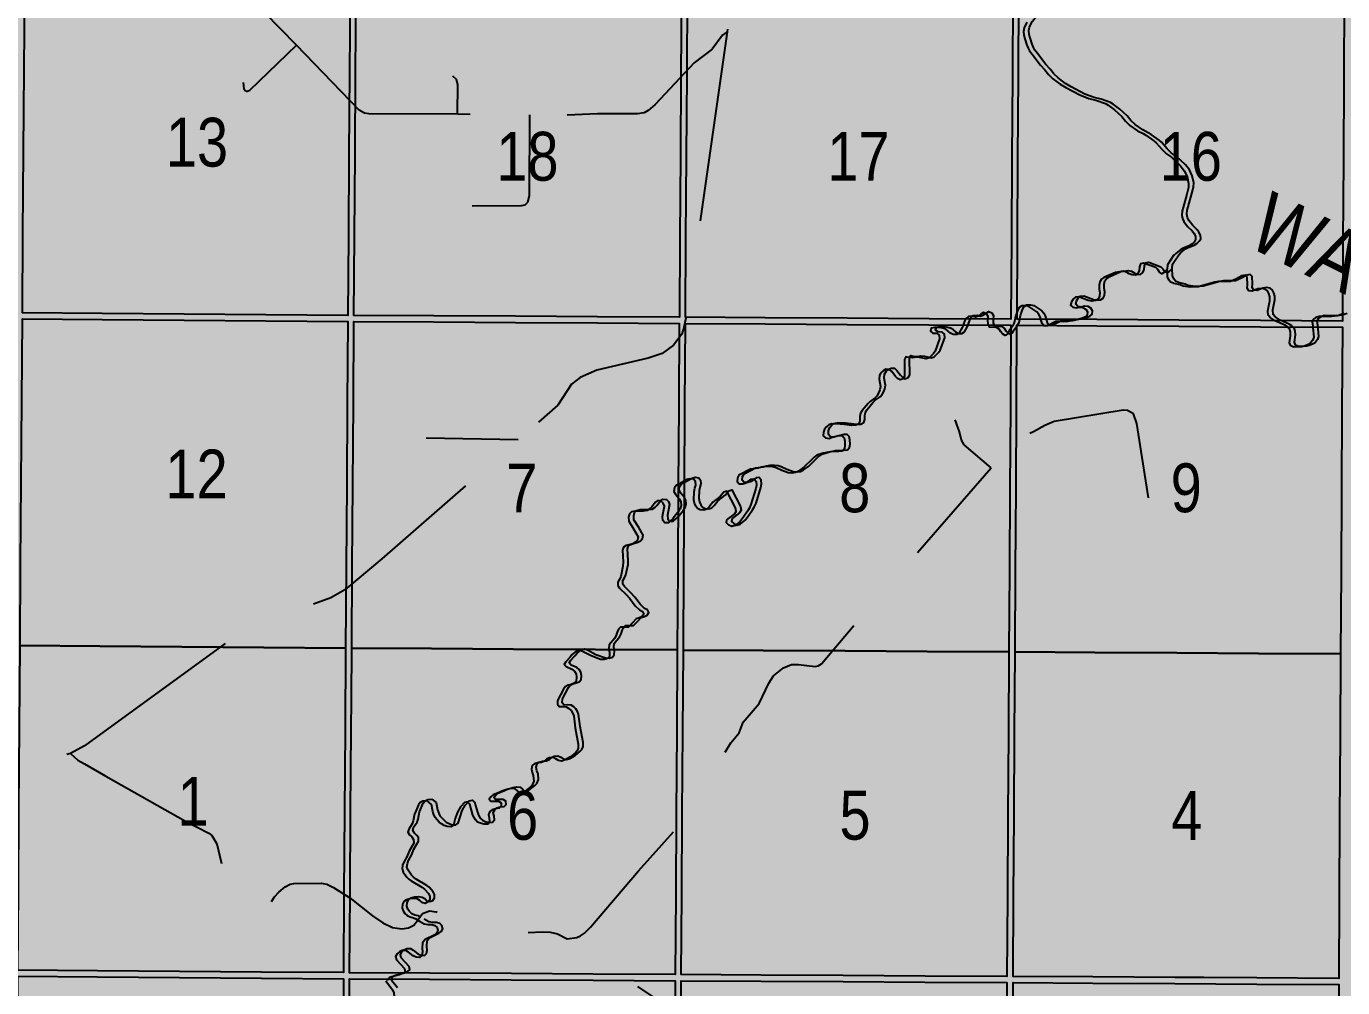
# Model space of a CAD drawing. Extents: x 403018 to 417191, y 6033193 to 6042673.
# Drawn here: x 413652.4 to 413868.1, y 6037267.7 to 6037425.3 of the extents above; entities that cross this region are included whole.
import ezdxf
from ezdxf.enums import TextEntityAlignment as Align

# ---------------------------------------------------------------- set-up
doc = ezdxf.new("R2010")
doc.units = 0
doc.header["$LTSCALE"] = 5
doc.linetypes.add('DASHED2', pattern=[9.525, 6.35, -3.175])
for name, color, linetype in [('Quarters', 8, 'Continuous'), ('RoadSeg', 57, 'DASHED2'), ('T-CREEK', 160, 'Continuous'), ('T-WATER', 160, 'Continuous'), ('T-WATER-T', 170, 'Continuous')]:
    doc.layers.add(name, color=color, linetype=linetype)
doc.layers.add('ROUTE-MAP-BACKGROUND-H', color=7, linetype='Continuous', true_color=0xf0ebff)
doc.styles.add('120', font='ARIALN.TTF', dxfattribs={"height": 13})
doc.styles.add('TXT', font='ARIALN.TTF', dxfattribs={"height": 0.2})

msp = doc.modelspace()

# ---------------------------------------------------------------- hatches: boundary and pattern name
at = {"layer": 'ROUTE-MAP-BACKGROUND-H'}
h = msp.add_hatch(color=256, dxfattribs=at)
h.dxf.hatch_style = 1
h.paths.add_polyline_path([(412923.423, 6037807.465), (416092.9, 6037807.465), (416092.9, 6035965.758), (412923.423, 6035965.758)])

# ---------------------------------------------------------------- linework, layer by layer
at = {"layer": 'Quarters'}
for points in [[(413705.144, 6037390.996), (413705.057, 6037377.944), (413691.643, 6037378.05), (413678.23, 6037378.157), (413664.817, 6037378.263), (413651.738, 6037378.367), (413651.831, 6037391.419), (413651.925, 6037404.806), (413652.02, 6037418.193), (413652.115, 6037431.58), (413665.189, 6037431.477), (413678.597, 6037431.371), (413692.006, 6037431.264), (413705.414, 6037431.158), (413705.324, 6037417.77), (413705.234, 6037404.383), (413705.144, 6037390.996)], [(413719.139, 6037377.862), (413706.061, 6037377.938), (413706.149, 6037390.99), (413706.239, 6037404.377), (413706.329, 6037417.765), (413706.419, 6037431.152), (413719.492, 6037431.076), (413732.901, 6037430.999), (413746.309, 6037430.922), (413759.718, 6037430.844), (413759.633, 6037417.457), (413759.548, 6037404.07), (413759.462, 6037390.683), (413759.379, 6037377.63), (413745.966, 6037377.708), (413732.553, 6037377.785), (413719.139, 6037377.862)], [(413773.462, 6037377.549), (413760.384, 6037377.625), (413760.467, 6037390.677), (413760.552, 6037404.064), (413760.637, 6037417.451), (413760.722, 6037430.838), (413773.796, 6037430.763), (413787.205, 6037430.685), (413800.613, 6037430.608), (413814.022, 6037430.531), (413813.941, 6037417.143), (413813.861, 6037403.756), (413813.781, 6037390.369), (413813.702, 6037377.317), (413800.289, 6037377.395), (413786.876, 6037377.472), (413773.462, 6037377.549)], [(413868.098, 6037390.054), (413868.024, 6037377.002), (413854.611, 6037377.08), (413841.198, 6037377.158), (413827.785, 6037377.236), (413814.706, 6037377.311), (413814.785, 6037390.363), (413814.865, 6037403.751), (413814.946, 6037417.138), (413815.026, 6037430.525), (413828.1, 6037430.449), (413841.508, 6037430.372), (413854.917, 6037430.293), (413868.325, 6037430.215), (413868.249, 6037416.828), (413868.174, 6037403.441), (413868.098, 6037390.054)], [(413704.78, 6037336.778), (413704.69, 6037323.391), (413691.272, 6037323.497), (413677.854, 6037323.604), (413664.435, 6037323.71), (413651.352, 6037323.814), (413651.447, 6037337.201), (413651.542, 6037350.588), (413651.636, 6037363.975), (413651.731, 6037377.362), (413664.81, 6037377.259), (413678.223, 6037377.153), (413691.637, 6037377.046), (413705.05, 6037376.939), (413704.96, 6037363.552), (413704.87, 6037350.165), (413704.78, 6037336.778)], [(413718.777, 6037323.309), (413705.694, 6037323.385), (413705.784, 6037336.772), (413705.874, 6037350.159), (413705.964, 6037363.546), (413706.054, 6037376.934), (413719.133, 6037376.858), (413732.546, 6037376.781), (413745.96, 6037376.703), (413759.373, 6037376.626), (413759.288, 6037363.239), (413759.203, 6037349.852), (413759.117, 6037336.465), (413759.032, 6037323.078), (413745.614, 6037323.155), (413732.196, 6037323.232), (413718.777, 6037323.309)], [(413773.12, 6037322.996), (413760.036, 6037323.072), (413760.122, 6037336.459), (413760.207, 6037349.846), (413760.292, 6037363.233), (413760.377, 6037376.62), (413773.456, 6037376.545), (413786.869, 6037376.468), (413800.283, 6037376.39), (413813.696, 6037376.313), (413813.616, 6037362.926), (413813.535, 6037349.539), (413813.455, 6037336.152), (413813.375, 6037322.765), (413799.956, 6037322.842), (413786.538, 6037322.919), (413773.12, 6037322.996)], [(413867.792, 6037335.836), (413867.716, 6037322.449), (413854.298, 6037322.528), (413840.88, 6037322.606), (413827.462, 6037322.683), (413814.379, 6037322.759), (413814.459, 6037336.146), (413814.54, 6037349.533), (413814.62, 6037362.92), (413814.7, 6037376.307), (413827.779, 6037376.232), (413841.192, 6037376.154), (413854.606, 6037376.076), (413868.019, 6037375.997), (413867.943, 6037362.61), (413867.867, 6037349.223), (413867.792, 6037335.836)], [(413704.42, 6037283.229), (413704.332, 6037270.177), (413690.909, 6037270.283), (413677.487, 6037270.39), (413664.063, 6037270.497), (413650.975, 6037270.6), (413651.068, 6037283.653), (413651.163, 6037297.04), (413651.257, 6037310.427), (413651.352, 6037323.814), (413664.435, 6037323.71), (413677.854, 6037323.604), (413691.272, 6037323.497), (413704.69, 6037323.391), (413704.6, 6037310.003), (413704.51, 6037296.616), (413704.42, 6037283.229)], [(413718.425, 6037270.096), (413705.337, 6037270.171), (413705.424, 6037283.223), (413705.514, 6037296.61), (413705.604, 6037309.998), (413705.638, 6037314.997), (413705.694, 6037323.385), (413718.777, 6037323.309), (413732.196, 6037323.232), (413745.614, 6037323.155), (413759.032, 6037323.078), (413758.947, 6037309.69), (413758.862, 6037296.303), (413758.777, 6037282.916), (413758.694, 6037269.864), (413745.271, 6037269.941), (413731.848, 6037270.018), (413718.425, 6037270.096)], [(413772.786, 6037269.783), (413759.698, 6037269.858), (413759.781, 6037282.91), (413759.866, 6037296.298), (413759.951, 6037309.685), (413760.036, 6037323.072), (413773.12, 6037322.996), (413786.538, 6037322.919), (413799.956, 6037322.842), (413813.375, 6037322.765), (413813.294, 6037309.377), (413813.214, 6037295.99), (413813.133, 6037282.603), (413813.055, 6037269.551), (413799.632, 6037269.628), (413786.209, 6037269.706), (413772.786, 6037269.783)], [(413867.489, 6037282.288), (413867.416, 6037269.236), (413853.993, 6037269.314), (413845.32, 6037269.365), (413840.57, 6037269.393), (413827.147, 6037269.47), (413814.059, 6037269.545), (413814.138, 6037282.597), (413814.218, 6037295.985), (413814.298, 6037309.372), (413814.379, 6037322.759), (413827.462, 6037322.683), (413840.88, 6037322.606), (413854.298, 6037322.528), (413867.716, 6037322.449), (413867.641, 6037309.062), (413867.565, 6037295.675), (413867.489, 6037282.288)], [(413704.055, 6037229.009), (413703.964, 6037215.621), (413690.537, 6037215.728), (413677.109, 6037215.835), (413663.681, 6037215.941), (413650.588, 6037216.045), (413650.683, 6037229.433), (413650.778, 6037242.821), (413650.873, 6037256.209), (413650.968, 6037269.596), (413664.056, 6037269.492), (413677.48, 6037269.386), (413690.903, 6037269.279), (413704.325, 6037269.172), (413704.235, 6037255.785), (413704.145, 6037242.397), (413704.055, 6037229.009)], [(413718.062, 6037215.54), (413704.969, 6037215.615), (413705.059, 6037229.003), (413705.149, 6037242.391), (413705.24, 6037255.779), (413705.33, 6037269.166), (413718.418, 6037269.091), (413731.841, 6037269.014), (413745.264, 6037268.937), (413758.687, 6037268.86), (413758.602, 6037255.472), (413758.516, 6037242.084), (413758.431, 6037228.696), (413758.345, 6037215.309), (413744.917, 6037215.386), (413731.49, 6037215.463), (413718.062, 6037215.54)], [(413772.443, 6037215.228), (413759.35, 6037215.303), (413759.435, 6037228.691), (413759.521, 6037242.079), (413759.606, 6037255.466), (413759.692, 6037268.854), (413772.78, 6037268.778), (413786.203, 6037268.701), (413799.626, 6037268.624), (413813.049, 6037268.547), (413812.968, 6037255.159), (413812.888, 6037241.772), (413812.807, 6037228.384), (413812.726, 6037214.996), (413799.298, 6037215.073), (413785.871, 6037215.15), (413772.443, 6037215.228)], [(413867.183, 6037228.069), (413867.107, 6037214.681), (413853.679, 6037214.759), (413840.251, 6037214.837), (413826.824, 6037214.915), (413813.731, 6037214.99), (413813.811, 6037228.378), (413813.892, 6037241.766), (413813.973, 6037255.154), (413814.053, 6037268.541), (413827.141, 6037268.466), (413840.565, 6037268.388), (413853.987, 6037268.31), (413867.41, 6037268.232), (413867.334, 6037254.844), (413867.258, 6037241.457), (413867.183, 6037228.069)]]:
    msp.add_lwpolyline(points, close=True, dxfattribs=at)
at = {"layer": 'RoadSeg'}
msp.add_line((413732.964, 6037357.523), (413717.912, 6037357.79), dxfattribs=at)
at = {"layer": 'RoadSeg', "flags": 128}
for points in [[(413687.909, 6037416.131), (413688.042, 6037415.099), (413688.275, 6037414.733), (413688.442, 6037414.632), (413688.975, 6037414.866), (413696.667, 6037422.258), (413679.717, 6037439.541), (413685.944, 6037439.741), (413700.596, 6037439.674), (413708.622, 6037439.874), (413712.351, 6037439.674), (413722.208, 6037437.443), (413726.504, 6037436.244), (413728.835, 6037435.079), (413733.597, 6037431.416), (413734.462, 6037430.983), (413735.961, 6037430.55), (413737.526, 6037430.35), (413745.485, 6037430.65), (413750.313, 6037431.349), (413753.51, 6037432.281), (413759.87, 6037435.745), (413761.535, 6037436.477), (413763.767, 6037437.143), (413769.161, 6037437.576), (413768.229, 6037432.115), (413767.196, 6037424.423), (413760.703, 6037378.802), (413760.137, 6037375.938), (413759.771, 6037374.839), (413758.439, 6037373.041), (413756.574, 6037371.676), (413754.243, 6037370.943), (413745.884, 6037368.978), (413743.12, 6037367.779), (413741.689, 6037366.647), (413739.491, 6037363.218), (413732.964, 6037357.523), (413710.653, 6037338.042), (413704.559, 6037332.948), (413702.261, 6037331.649), (413690.14, 6037327.02), (413686.377, 6037325.156), (413661.935, 6037307.373), (413659.604, 6037306.108), (413657.406, 6037305.509), (413657.007, 6037305.042), (413656.141, 6037303.111), (413655.308, 6037302.145), (413654.509, 6037301.546), (413649.414, 6037298.316), (413644.819, 6037295.718), (413643.187, 6037295.418), (413640.19, 6037295.718), (413639.358, 6037295.652), (413638.525, 6037295.385), (413637.826, 6037294.952), (413636.227, 6037293.321), (413635.528, 6037292.821), (413633.763, 6037292.255), (413630.267, 6037291.956), (413628.202, 6037291.522), (413626.104, 6037290.79), (413620.976, 6037288.359), (413618.345, 6037287.36), (413617.879, 6037290.557), (413616.68, 6037307.64), (413616.081, 6037311.336), (413616.048, 6037314.3), (413615.648, 6037319.794), (413615.615, 6037321.626), (413615.315, 6037324.356), (413615.049, 6037328.552), (413615.115, 6037329.817), (413614.915, 6037330.917), (413614.083, 6037343.77)], [(413767.196, 6037424.423), (413766.464, 6037423.857), (413764.766, 6037421.559), (413761.802, 6037419.361), (413755.442, 6037412.501), (413754.276, 6037411.502), (413753.61, 6037411.17), (413752.544, 6037410.97), (413745.984, 6037410.97), (413738.791, 6037410.703), (413734.862, 6037410.803), (413723.007, 6037410.903), (413723.074, 6037415.798), (413722.841, 6037416.597), (413722.275, 6037417.13)], [(413723.007, 6037410.903), (413708.522, 6037410.969), (413707.789, 6037411.103), (413706.89, 6037411.602), (413696.667, 6037422.258)], [(413725.438, 6037395.918), (413733.53, 6037395.951), (413734.096, 6037396.084), (413734.562, 6037396.517), (413734.829, 6037397.517), (413734.862, 6037410.803)], [(413659.604, 6037306.108), (413660.803, 6037305.009), (413661.902, 6037304.41), (413665.398, 6037302.378), (413678.452, 6037295.019), (413682.281, 6037293.054), (413682.781, 6037292.655), (413683.58, 6037291.289), (413684.379, 6037287.893), (413685.178, 6037285.395), (413685.562, 6037283.349), (413685.859, 6037281.14), (413686.177, 6037280.6), (413686.577, 6037280.034), (413687.31, 6037279.435), (413688.908, 6037279.068), (413690.207, 6037279.302), (413690.806, 6037279.568), (413691.705, 6037280.467), (413693.037, 6037282.598), (413693.737, 6037283.397), (413694.802, 6037284.263), (413695.601, 6037284.663), (413696.201, 6037284.796), (413700.696, 6037284.862), (413701.595, 6037284.696), (413702.728, 6037284.163), (413705.358, 6037282.432), (413709.121, 6037279.468), (413710.786, 6037278.336), (413712.385, 6037277.57), (413713.883, 6037277.337), (413715.015, 6037277.503), (413715.881, 6037277.969), (413716.481, 6037278.702), (413716.947, 6037279.435), (413717.28, 6037279.867), (413718.445, 6037280.334), (413719.511, 6037280.167), (413721.409, 6037279.401), (413724.073, 6037277.537), (413725.904, 6037276.637), (413728.968, 6037276.471), (413736.96, 6037276.871), (413738.225, 6037276.804), (413739.424, 6037276.538), (413741.023, 6037275.705), (413742.554, 6037275.938), (413743.154, 6037276.204), (413743.853, 6037276.671), (413744.819, 6037277.636), (413752.711, 6037286.861), (413764.133, 6037299.714), (413765.165, 6037301.213), (413765.631, 6037302.245), (413766.53, 6037305.741), (413767.829, 6037307.84), (413769.161, 6037309.471), (413769.86, 6037311.269), (413772.458, 6037314.3), (413774.056, 6037317.663), (413774.822, 6037318.862), (413776.42, 6037320.161), (413777.752, 6037320.693), (413778.918, 6037320.693), (413781.615, 6037320.36), (413782.148, 6037320.46), (413782.681, 6037320.793), (413793.071, 6037333.181), (413794.003, 6037334.047), (413810.486, 6037352.928), (413806.024, 6037356.691), (413805.591, 6037357.49), (413805.292, 6037358.822), (413804.559, 6037360.82)], [(413836.261, 6037347.999), (413834.362, 6037360.221), (413833.796, 6037361.785), (413832.831, 6037362.318), (413832.098, 6037362.385), (413820.809, 6037360.52), (413819.278, 6037359.887), (413817.379, 6037358.822), (413814.815, 6037357.723), (413812.384, 6037355.192), (413810.486, 6037352.928)], [(413780.25, 6037253.96), (413774.19, 6037254.193), (413773.124, 6037254.693), (413770.86, 6037256.524), (413767.796, 6037257.756), (413766.231, 6037258.555), (413758.838, 6037263.684), (413741.023, 6037275.705)]]:
    msp.add_lwpolyline(points, dxfattribs=at)
at = {"layer": 'T-CREEK'}
for points in [[(413771.938, 6037347.137), (413772.729, 6037349.742), (413772.822, 6037350.335), (413772.763, 6037350.939), (413772.48, 6037351.358), (413771.95, 6037351.285), (413771.134, 6037350.698), (413770.604, 6037350.515), (413769.981, 6037350.541), (413769.672, 6037350.916), (413769.708, 6037351.536), (413769.973, 6037351.968), (413771.881, 6037352.926), (413773.132, 6037353.106), (413773.683, 6037353.279), (413774.281, 6037353.377), (413774.941, 6037353.378), (413775.542, 6037353.309), (413776.059, 6037353.145), (413777.009, 6037352.707), (413778.032, 6037352.339), (413778.658, 6037352.261), (413779.249, 6037352.368), (413779.739, 6037352.631), (413780.581, 6037353.236), (413781.94, 6037354.584), (413782.309, 6037354.915), (413782.746, 6037355.206), (413783.793, 6037355.536), (413784.944, 6037355.79), (413786.305, 6037355.817), (413786.929, 6037355.898), (413787.244, 6037356.25), (413787.341, 6037356.846), (413787.321, 6037357.522), (413787.186, 6037358.057), (413786.869, 6037358.416), (413786.326, 6037358.417), (413785.223, 6037358.147), (413784.729, 6037357.964), (413784.135, 6037358.043), (413783.796, 6037358.396), (413783.817, 6037359.012), (413784.004, 6037359.498), (413784.301, 6037359.892), (413784.68, 6037360.197), (413785.216, 6037360.34), (413786.579, 6037360.319), (413788.463, 6037360.081), (413789.131, 6037360.116), (413789.59, 6037360.365), (413789.783, 6037360.845), (413789.779, 6037361.539), (413789.886, 6037362.095), (413790.153, 6037362.515), (413791.12, 6037363.694), (413791.481, 6037364.027), (413792.298, 6037364.596), (413792.625, 6037364.957), (413792.858, 6037365.435), (413793.057, 6037365.909), (413793.159, 6037366.477), (413792.945, 6037367.656), (413792.989, 6037368.313), (413793.248, 6037368.712), (413793.631, 6037369.05), (413794.057, 6037369.307), (413794.627, 6037369.26), (413795.003, 6037368.907), (413795.599, 6037368.117), (413795.945, 6037367.792), (413796.378, 6037367.543), (413796.877, 6037367.734), (413797.116, 6037368.196), (413797.092, 6037370.895), (413797.331, 6037371.333), (413797.829, 6037371.192), (413798.399, 6037371.179), (413798.967, 6037371.29), (413799.565, 6037371.23), (413800.633, 6037370.986), (413801.148, 6037371.159), (413801.842, 6037371.848), (413802.12, 6037372.24), (413802.859, 6037374.277), (413802.805, 6037374.876), (413802.425, 6037375.199), (413801.759, 6037375.218), (413801.37, 6037375.497), (413801.489, 6037376.005), (413802.097, 6037376.102), (413802.781, 6037376.114), (413803.371, 6037376.029), (413803.889, 6037375.868), (413804.636, 6037375.214), (413805.066, 6037374.963), (413805.656, 6037374.954), (413806.082, 6037375.243), (413806.567, 6037376.13), (413806.951, 6037377.158), (413807.19, 6037377.62), (413807.565, 6037377.933), (413808.169, 6037377.962), (413808.741, 6037377.835), (413809.246, 6037378.002), (413809.632, 6037378.311), (413810.067, 6037378.549), (413810.553, 6037378.333), (413810.83, 6037377.92), (413810.779, 6037377.31), (413810.813, 6037376.642), (413811.048, 6037376.165), (413812.196, 6037376.137), (413812.598, 6037375.844), (413812.865, 6037375.421), (413813.178, 6037375.056), (413813.604, 6037374.803), (413813.991, 6037375.084), (413814.238, 6037375.548), (413814.808, 6037376.325), (413815.031, 6037376.789), (413815.295, 6037377.893), (413815.63, 6037378.921), (413815.879, 6037379.385), (413816.3, 6037379.644), (413816.91, 6037379.691), (413817.468, 6037379.545), (413818.774, 6037378.69), (413819.082, 6037378.327), (413819.339, 6037377.862), (413819.64, 6037376.781), (413819.94, 6037376.406), (413820.52, 6037376.361), (413821.88, 6037377.067), (413822.548, 6037377.097), (413823.17, 6037377.036), (413823.812, 6037377.085), (413826.112, 6037377.588), (413826.639, 6037377.787), (413827.026, 6037378.11), (413827.067, 6037378.675), (413826.784, 6037379.111), (413826.342, 6037379.375), (413825.76, 6037379.442), (413825.216, 6037379.307), (413824.66, 6037379.414), (413824.323, 6037379.791), (413824.456, 6037380.325), (413824.743, 6037380.773), (413825.108, 6037381.09), (413825.66, 6037381.127), (413827.211, 6037380.529), (413827.773, 6037380.412), (413828.39, 6037380.499), (413828.81, 6037380.758), (413829.046, 6037381.21), (413829.105, 6037381.814), (413828.986, 6037382.377), (413828.978, 6037383.031), (413829.085, 6037383.605), (413829.366, 6037384.001), (413829.777, 6037384.278), (413831.689, 6037385.133), (413832.922, 6037385.31), (413833.476, 6037385.179), (413833.925, 6037384.908), (413834.395, 6037384.707), (413834.959, 6037384.651), (413835.334, 6037384.959), (413835.529, 6037385.445), (413835.578, 6037386.059), (413835.768, 6037386.535), (413836.286, 6037386.66), (413838.255, 6037385.917), (413838.618, 6037385.58), (413838.883, 6037385.171), (413839.277, 6037384.898), (413839.676, 6037385.17), (413840.129, 6037385.633)], [(413856.621, 6037378.826), (413856.959, 6037380.46), (413856.931, 6037381.092), (413856.794, 6037381.617), (413856.565, 6037382.084), (413856.188, 6037382.379), (413855.608, 6037382.488), (413855.001, 6037382.391), (413854.04, 6037382.003), (413853.504, 6037382.078), (413853.223, 6037382.501), (413853.306, 6037383.093), (413853.235, 6037384.326), (413852.887, 6037384.653), (413852.345, 6037384.534), (413851.502, 6037384.031), (413850.52, 6037383.609), (413848.556, 6037383.597), (413847.947, 6037383.492), (413845.207, 6037382.747), (413843.902, 6037382.686), (413842.73, 6037382.858), (413842.25, 6037383.053), (413841.152, 6037383.33), (413840.677, 6037383.537), (413840.378, 6037383.914), (413840.183, 6037384.4), (413840.129, 6037385.633)], [(413868.009, 6037377.969), (413867.085, 6037377.862), (413865.047, 6037377.894), (413864.494, 6037377.723), (413864.103, 6037377.427), (413863.856, 6037376.97), (413863.965, 6037376.397), (413864.119, 6037374.502), (413863.933, 6037373.962), (413863.604, 6037373.562), (413863.216, 6037373.269), (413862.727, 6037373.044), (413862.184, 6037372.887), (413860.87, 6037372.851), (413860.362, 6037373.05), (413860.159, 6037373.541), (413860.332, 6037374.726), (413860.307, 6037375.368), (413860.134, 6037375.887), (413859.761, 6037376.212), (413859.315, 6037376.487), (413857.834, 6037377.162), (413856.999, 6037377.718), (413856.682, 6037378.107), (413856.621, 6037378.826)], [(413868.795, 6037378.264), (413868.009, 6037377.969)], [(413752.536, 6037327.752), (413753.127, 6037328.431), (413753.663, 6037328.594), (413754.122, 6037328.804), (413754.391, 6037329.211), (413754.138, 6037329.66), (413753.69, 6037329.895), (413752.975, 6037330.585), (413752.1, 6037331.75), (413751.441, 6037332.467), (413750.381, 6037333.472), (413750.118, 6037333.887), (413750.139, 6037334.447), (413750.396, 6037334.897), (413750.585, 6037335.393), (413750.741, 6037335.913), (413750.967, 6037337.091), (413751.011, 6037337.745), (413750.873, 6037339.675), (413751.038, 6037340.207), (413751.511, 6037340.442), (413752.59, 6037340.74), (413753.039, 6037340.987), (413753.36, 6037341.333), (413753.447, 6037341.879), (413752.719, 6037343.171), (413751.904, 6037344.439), (413751.901, 6037345.096), (413752.025, 6037345.636), (413752.396, 6037345.955), (413752.948, 6037346.09), (413754.298, 6037346.093), (413754.917, 6037346.176), (413755.356, 6037346.441), (413755.704, 6037346.765), (413756.284, 6037347.532), (413756.697, 6037347.815), (413757.253, 6037347.73), (413757.584, 6037347.401), (413757.775, 6037346.92), (413757.525, 6037345.81), (413757.461, 6037345.18), (413757.492, 6037344.542), (413757.811, 6037344.153), (413758.35, 6037344.186), (413759.113, 6037344.83), (413760.054, 6037346.011), (413760.339, 6037346.449), (413760.491, 6037346.999), (413760.43, 6037347.645), (413760.205, 6037348.104), (413759.57, 6037348.854), (413759.331, 6037349.315), (413759.395, 6037349.867), (413759.712, 6037350.258), (413760.118, 6037350.518), (413761.46, 6037351.235), (413761.991, 6037351.394), (413762.549, 6037351.313), (413762.828, 6037350.928), (413762.883, 6037350.354), (413762.63, 6037349.218), (413762.557, 6037347.949), (413762.666, 6037347.368), (413762.881, 6037346.888), (413763.184, 6037346.519), (413763.616, 6037346.262), (413764.226, 6037346.21), (413764.701, 6037346.403), (413765.08, 6037346.775), (413765.697, 6037347.558), (413766.876, 6037348.456), (413767.494, 6037349.193), (413767.964, 6037349.322), (413769.418, 6037346.58), (413769.499, 6037346.017), (413769.214, 6037345.587), (413768.008, 6037344.663), (413767.945, 6037344.157), (413768.318, 6037343.79), (413768.822, 6037343.567), (413769.348, 6037343.722), (413770.14, 6037344.363), (413770.776, 6037345.182), (413771.368, 6037346.063), (413771.647, 6037346.513), (413771.938, 6037347.137)], [(413742.65, 6037322.584), (413743.301, 6037323.123), (413743.832, 6037323.268), (413744.344, 6037323.095), (413745.717, 6037322.354), (413747.268, 6037321.798), (413747.892, 6037321.749), (413748.405, 6037321.916), (413748.721, 6037322.271), (413748.727, 6037322.948), (413748.66, 6037323.554), (413748.716, 6037324.162), (413749.632, 6037325.263), (413749.848, 6037325.735), (413750.003, 6037326.275), (413750.234, 6037326.717), (413750.565, 6037327.088), (413751.877, 6037327.099), (413752.536, 6037327.752)], [(413736.324, 6037301.838), (413736.242, 6037302.769), (413736.043, 6037303.268), (413735.94, 6037303.84), (413736.055, 6037304.392), (413736.433, 6037304.712), (413736.958, 6037304.873), (413737.612, 6037304.903), (413738.08, 6037305.102), (413738.421, 6037305.434), (413738.855, 6037305.674), (413739.484, 6037305.709), (413739.945, 6037305.522), (413740.363, 6037305.251), (413740.907, 6037305.135), (413741.448, 6037305.312), (413742.313, 6037305.799), (413743.084, 6037306.423), (413743.414, 6037306.787), (413743.619, 6037307.263), (413743.616, 6037307.923), (413743.116, 6037310.551), (413742.88, 6037312.532), (413742.683, 6037313.016), (413742.426, 6037313.439), (413742.066, 6037313.762), (413741.641, 6037314.033), (413741.123, 6037314.09), (413740.508, 6037314.058), (413740.197, 6037314.435), (413740.222, 6037315.063), (413741.211, 6037316.93), (413741.49, 6037317.322), (413741.937, 6037317.545), (413742.471, 6037317.674), (413742.97, 6037317.879), (413743.305, 6037318.242), (413743.34, 6037318.857), (413743.259, 6037319.455), (413742.986, 6037319.882), (413742.591, 6037320.181), (413741.639, 6037320.615), (413741.326, 6037320.98), (413741.575, 6037321.412), (413742.267, 6037322.093), (413742.65, 6037322.584)], [(413718.841, 6037298.625), (413719.555, 6037298.059), (413719.769, 6037296.892), (413720.156, 6037295.891), (413720.825, 6037295.166), (413721.183, 6037294.857), (413721.637, 6037294.607), (413722.139, 6037294.428), (413722.735, 6037294.403), (413723.161, 6037294.671), (413723.457, 6037295.739), (413723.816, 6037296.771), (413724.292, 6037297.637), (413724.959, 6037298.36), (413725.481, 6037298.456), (413725.839, 6037298.115), (413726.283, 6037296.47), (413726.494, 6037295.973), (413726.754, 6037295.525), (413727.105, 6037295.164), (413727.575, 6037294.957), (413728.107, 6037294.805), (413728.759, 6037294.828), (413729.066, 6037295.224), (413729.017, 6037295.848), (413728.897, 6037296.41), (413729.136, 6037296.869), (413729.527, 6037297.174), (413730.033, 6037297.34), (413730.647, 6037297.423), (413731, 6037297.751), (413730.963, 6037298.311), (413730.533, 6037298.574), (413729.263, 6037298.583), (413729.003, 6037298.882), (413729.289, 6037299.296), (413729.642, 6037299.612), (413730.633, 6037299.982), (413731.077, 6037300.208), (413732.108, 6037300.559), (413732.696, 6037300.656), (413733.271, 6037300.564), (413733.676, 6037300.279), (413733.994, 6037299.92), (413734.508, 6037299.932), (413735.668, 6037300.829), (413736.026, 6037301.182), (413736.324, 6037301.838)], [(413714.816, 6037288.084), (413715.002, 6037288.585), (413715.496, 6037289.461), (413715.897, 6037290.403), (413716.653, 6037291.711), (413716.62, 6037292.311), (413716.336, 6037292.718), (413715.961, 6037293.055), (413715.709, 6037293.485), (413715.836, 6037294.009), (413716.395, 6037294.851), (413716.572, 6037295.361), (413716.802, 6037296.52), (413717.416, 6037297.964), (413717.73, 6037298.344), (413718.167, 6037298.577), (413718.841, 6037298.625)], [(413716.977, 6037279.285), (413716.578, 6037279.492), (413716.03, 6037279.627), (413715.541, 6037279.845), (413715.187, 6037280.194), (413714.905, 6037280.597), (413714.732, 6037281.079), (413714.801, 6037281.697), (413715.03, 6037282.147), (413715.442, 6037282.445), (413715.983, 6037282.61), (413716.611, 6037282.656), (413717.217, 6037282.563), (413717.647, 6037282.326), (413717.984, 6037281.962), (413718.49, 6037281.819), (413718.971, 6037282.034), (413719.261, 6037282.436), (413719.28, 6037282.977), (413719.047, 6037283.433), (413718.381, 6037284.185), (413717.976, 6037284.489), (413716.235, 6037285.526), (413715.837, 6037285.815), (413715.491, 6037286.155), (413714.916, 6037286.956), (413714.743, 6037287.477), (413714.816, 6037288.084)], [(413718.067, 6037275.39), (413718.53, 6037275.941), (413719.972, 6037276.632), (413720.36, 6037276.946), (413720.599, 6037277.374), (413720.464, 6037277.888), (413720.108, 6037278.211), (413719.596, 6037278.388), (413718.924, 6037278.402), (413718.344, 6037278.501), (413717.556, 6037278.929)], [(413713.175, 6037267.665), (413712.293, 6037268.823), (413712.311, 6037269.391), (413712.648, 6037269.721), (413714.323, 6037270.135), (413714.818, 6037270.341), (413715.22, 6037270.639), (413715.101, 6037271.159), (413713.792, 6037272.603), (413713.669, 6037273.118), (413713.904, 6037273.578), (413714.274, 6037273.915), (413714.741, 6037274.135), (413715.341, 6037274.116), (413715.763, 6037273.868), (413716.544, 6037273.258), (413717.01, 6037273.036), (413717.6, 6037272.973), (413717.949, 6037273.295), (413718.053, 6037273.885), (413718.01, 6037274.515), (413718.067, 6037275.39)]]:
    msp.add_lwpolyline(points, dxfattribs=at)
at = {"layer": 'T-WATER'}
for points in [[(413818.058, 6037420.893), (413817.646, 6037421.428), (413817.391, 6037421.881), (413817.196, 6037422.385), (413816.834, 6037423.419), (413816.695, 6037423.997), (413816.661, 6037424.63), (413816.746, 6037425.208), (413817.202, 6037426.124), (413817.529, 6037426.509), (413818.558, 6037427.478), (413819.093, 6037428.128)], [(413831.559, 6037411.756), (413830.48, 6037412.554), (413830.035, 6037412.817), (413828.494, 6037413.374), (413827.358, 6037413.653), (413825.837, 6037414.228), (413823.558, 6037415.43), (413822.663, 6037415.958), (413821.445, 6037416.879), (413820.738, 6037417.545), (413820.132, 6037418.327), (413819.443, 6037419.081), (413818.058, 6037420.893)], [(413843.511, 6037398.541), (413843.624, 6037399.014), (413843.654, 6037399.69), (413843.425, 6037400.813), (413842.941, 6037401.773), (413842.32, 6037402.603), (413840.857, 6037403.989), (413840.022, 6037404.531), (413839.317, 6037405.244), (413838.373, 6037406.341), (413837.978, 6037406.688), (413836.673, 6037407.583), (413836.218, 6037407.885), (413835.313, 6037408.341), (413834.07, 6037409.22), (413833.347, 6037409.908), (413832.755, 6037410.68), (413831.559, 6037411.756)], [(413840.129, 6037385.633), (413840.171, 6037386.348), (413841.199, 6037387.862), (413841.534, 6037388.232), (413842.313, 6037388.823), (413842.734, 6037389.07), (413843.723, 6037389.468), (413844.158, 6037389.749), (413844.547, 6037390.081), (413844.798, 6037390.495), (413844.755, 6037391.075), (413844.514, 6037391.554), (413844.227, 6037391.941), (413843.498, 6037392.658), (413842.89, 6037393.464), (413842.659, 6037393.945), (413842.556, 6037394.509), (413842.608, 6037395.18), (413842.737, 6037395.732), (413843.362, 6037397.91), (413843.511, 6037398.541)]]:
    msp.add_lwpolyline(points, dxfattribs=at)
at = {"layer": 'T-WATER', "linetype": 'Continuous', "flags": 128}
for points in [[(413816.324, 6037425.987), (413815.869, 6037425.07), (413815.785, 6037424.492), (413815.819, 6037423.858), (413815.959, 6037423.281), (413816.322, 6037422.246), (413816.518, 6037421.742), (413816.774, 6037421.289), (413817.186, 6037420.754), (413818.573, 6037418.943), (413819.264, 6037418.189), (413819.87, 6037417.407), (413820.579, 6037416.742), (413821.798, 6037415.821), (413822.694, 6037415.294), (413824.975, 6037414.094), (413826.497, 6037413.52), (413827.635, 6037413.241), (413829.177, 6037412.686), (413829.622, 6037412.424), (413830.702, 6037411.626), (413831.9, 6037410.551), (413832.493, 6037409.779), (413833.217, 6037409.091), (413834.463, 6037408.214), (413835.366, 6037407.76), (413835.821, 6037407.458), (413837.128, 6037406.564), (413837.525, 6037406.215), (413838.471, 6037405.118), (413839.177, 6037404.406), (413840.013, 6037403.865), (413840.427, 6037403.474), (413840.508, 6037403.396), (413841.478, 6037402.479), (413842.1, 6037401.649), (413842.585, 6037400.689), (413842.815, 6037399.566), (413842.786, 6037398.89)], [(413842.786, 6037398.89), (413842.525, 6037397.785), (413841.902, 6037395.605), (413841.773, 6037395.053), (413841.722, 6037394.381), (413841.825, 6037393.817), (413842.057, 6037393.336), (413842.665, 6037392.531), (413843.396, 6037391.815), (413843.683, 6037391.428), (413843.925, 6037390.949), (413843.968, 6037390.369), (413843.718, 6037389.954), (413843.329, 6037389.62), (413842.894, 6037389.339), (413841.905, 6037388.94), (413841.484, 6037388.693), (413840.706, 6037388.1), (413840.433, 6037387.798), (413840.371, 6037387.729), (413839.344, 6037386.215), (413839.302, 6037385.499)], [(413839.302, 6037385.499), (413838.85, 6037385.035), (413838.451, 6037384.762), (413838.056, 6037385.035), (413837.79, 6037385.444), (413837.427, 6037385.781), (413835.456, 6037386.522), (413834.939, 6037386.397), (413834.749, 6037385.921), (413834.7, 6037385.306), (413834.506, 6037384.82), (413834.131, 6037384.511), (413833.566, 6037384.567), (413833.096, 6037384.767), (413832.647, 6037385.038), (413832.092, 6037385.169), (413830.858, 6037384.991), (413828.947, 6037384.133), (413828.536, 6037383.856), (413828.255, 6037383.459), (413828.149, 6037382.885), (413828.157, 6037382.231), (413828.277, 6037381.668), (413828.219, 6037381.063), (413827.983, 6037380.611), (413827.563, 6037380.352), (413826.945, 6037380.263), (413826.383, 6037380.379), (413824.83, 6037380.976), (413824.279, 6037380.939), (413823.913, 6037380.622), (413823.627, 6037380.173), (413823.495, 6037379.639), (413823.832, 6037379.262), (413824.388, 6037379.155), (413824.932, 6037379.291), (413825.514, 6037379.225), (413825.957, 6037378.96), (413826.24, 6037378.525), (413826.2, 6037377.959), (413825.813, 6037377.636), (413825.286, 6037377.436), (413823.757, 6037377.101), (413822.985, 6037376.931), (413822.343, 6037376.881), (413821.721, 6037376.941), (413821.053, 6037376.911), (413819.693, 6037376.203), (413819.113, 6037376.247), (413818.812, 6037376.622), (413818.671, 6037377.125), (413818.51, 6037377.703), (413818.252, 6037378.169), (413817.943, 6037378.531), (413816.636, 6037379.385), (413816.078, 6037379.532), (413815.468, 6037379.484), (413815.047, 6037379.225), (413814.798, 6037378.76), (413814.463, 6037377.731), (413814.324, 6037377.146), (413814.201, 6037376.626), (413813.978, 6037376.161), (413813.965, 6037376.143), (413813.87, 6037376.013), (413813.409, 6037375.384), (413813.162, 6037374.919), (413812.858, 6037374.698), (413812.775, 6037374.638), (413812.348, 6037374.891)], [(413868.231, 6037378.299), (413867.99, 6037378.154), (413867.224, 6037377.866), (413867.203, 6037377.859), (413866.279, 6037377.751), (413864.24, 6037377.78), (413863.687, 6037377.609), (413863.296, 6037377.312), (413863.079, 6037376.91), (413863.049, 6037376.855), (413863.159, 6037376.281), (413863.19, 6037375.905), (413863.315, 6037374.386), (413863.129, 6037373.846), (413862.8, 6037373.445), (413862.413, 6037373.152), (413861.923, 6037372.926), (413861.38, 6037372.769), (413860.066, 6037372.731), (413859.557, 6037372.929), (413859.353, 6037373.42), (413859.526, 6037374.606), (413859.5, 6037375.248), (413859.327, 6037375.768), (413859.145, 6037375.925), (413858.953, 6037376.093), (413858.505, 6037376.368), (413857.249, 6037376.94), (413857.024, 6037377.042), (413856.189, 6037377.598), (413855.871, 6037377.987), (413855.809, 6037378.706), (413856.145, 6037380.34), (413856.117, 6037380.972), (413855.979, 6037381.498), (413855.75, 6037381.965), (413855.373, 6037382.26), (413854.792, 6037382.368), (413854.185, 6037382.27), (413853.224, 6037381.881), (413852.687, 6037381.956), (413852.406, 6037382.379), (413852.488, 6037382.971), (413852.416, 6037384.204), (413852.067, 6037384.531), (413851.525, 6037384.411), (413850.683, 6037383.907), (413849.7, 6037383.484), (413847.736, 6037383.47), (413847.126, 6037383.365), (413844.386, 6037382.615), (413843.08, 6037382.554), (413841.907, 6037382.724), (413841.427, 6037382.919), (413840.41, 6037383.175), (413840.328, 6037383.196), (413839.853, 6037383.402), (413839.554, 6037383.779), (413839.358, 6037384.265), (413839.302, 6037385.499)], [(413812.348, 6037374.891), (413812.035, 6037375.256), (413811.768, 6037375.679), (413811.365, 6037375.972), (413810.216, 6037375.998), (413810.136, 6037376.161), (413809.981, 6037376.475), (413809.946, 6037377.143), (413809.948, 6037377.167), (413809.997, 6037377.753), (413809.72, 6037378.166), (413809.233, 6037378.383), (413808.798, 6037378.143), (413808.413, 6037377.835), (413807.907, 6037377.667), (413807.335, 6037377.794), (413806.731, 6037377.763), (413806.356, 6037377.45), (413806.218, 6037377.185), (413806.116, 6037376.987), (413805.817, 6037376.182), (413805.734, 6037375.958), (413805.25, 6037375.071), (413804.824, 6037374.782), (413804.234, 6037374.79), (413803.804, 6037375.041), (413803.055, 6037375.695), (413802.535, 6037375.855), (413801.945, 6037375.939), (413801.261, 6037375.927), (413800.653, 6037375.829), (413800.536, 6037375.322), (413800.925, 6037375.043), (413801.592, 6037375.025), (413801.972, 6037374.702), (413802.026, 6037374.101), (413801.287, 6037372.063), (413801.011, 6037371.67), (413800.317, 6037370.98), (413799.801, 6037370.807), (413798.732, 6037371.049), (413798.134, 6037371.11), (413797.566, 6037370.998), (413796.996, 6037371.01), (413796.497, 6037371.15), (413796.259, 6037370.712), (413796.285, 6037368.012), (413796.048, 6037367.55), (413795.548, 6037367.358), (413795.115, 6037367.607), (413794.768, 6037367.932), (413794.17, 6037368.722), (413793.793, 6037369.075), (413793.223, 6037369.121), (413792.798, 6037368.863), (413792.414, 6037368.525), (413792.155, 6037368.126), (413792.113, 6037367.468), (413792.329, 6037366.289), (413792.226, 6037365.719), (413792.028, 6037365.245), (413791.795, 6037364.766), (413791.468, 6037364.405), (413790.652, 6037363.835), (413790.291, 6037363.502), (413789.325, 6037362.321), (413789.058, 6037361.9), (413788.952, 6037361.344), (413788.956, 6037360.65), (413788.764, 6037360.169), (413788.304, 6037359.92), (413787.636, 6037359.884), (413785.942, 6037360.096), (413785.751, 6037360.12), (413784.387, 6037360.14), (413783.852, 6037359.996), (413783.473, 6037359.691), (413783.176, 6037359.296), (413782.989, 6037358.81), (413782.969, 6037358.194), (413783.308, 6037357.841), (413783.903, 6037357.763), (413784.396, 6037357.946), (413785.5, 6037358.218), (413785.932, 6037358.217), (413786.043, 6037358.217), (413786.361, 6037357.858), (413786.497, 6037357.323), (413786.517, 6037356.647), (413786.42, 6037356.05), (413786.105, 6037355.697)], [(413786.105, 6037355.697), (413785.918, 6037355.673), (413785.482, 6037355.616), (413784.119, 6037355.587), (413782.968, 6037355.332), (413781.921, 6037355.001), (413781.484, 6037354.709), (413781.115, 6037354.378), (413779.757, 6037353.028), (413778.914, 6037352.421), (413778.425, 6037352.158), (413777.833, 6037352.05), (413777.207, 6037352.128), (413776.183, 6037352.494), (413775.231, 6037352.932), (413774.715, 6037353.095), (413774.112, 6037353.164), (413773.453, 6037353.162), (413772.854, 6037353.064), (413772.303, 6037352.891), (413771.051, 6037352.709), (413769.147, 6037351.749), (413768.879, 6037351.319), (413768.843, 6037350.699), (413769.152, 6037350.324), (413769.776, 6037350.298), (413770.307, 6037350.481), (413771.126, 6037351.067), (413771.655, 6037351.141), (413771.938, 6037350.722), (413771.998, 6037350.118), (413771.908, 6037349.557), (413771.903, 6037349.527), (413771.116, 6037346.918), (413770.825, 6037346.293), (413770.546, 6037345.843), (413769.955, 6037344.961), (413769.319, 6037344.14), (413768.527, 6037343.498), (413768, 6037343.342), (413767.495, 6037343.565), (413767.121, 6037343.932), (413767.184, 6037344.438), (413768.39, 6037345.364), (413768.674, 6037345.795), (413768.592, 6037346.359), (413767.138, 6037349.101), (413766.665, 6037348.971), (413766.049, 6037348.231), (413764.87, 6037347.331), (413764.254, 6037346.547), (413763.875, 6037346.174), (413763.399, 6037345.98), (413762.789, 6037346.032), (413762.356, 6037346.288), (413762.052, 6037346.657), (413761.837, 6037347.137), (413761.727, 6037347.719), (413761.798, 6037348.99), (413761.938, 6037349.605), (413762.054, 6037350.128), (413761.998, 6037350.702), (413761.715, 6037351.086), (413761.157, 6037351.166), (413760.625, 6037351.006), (413759.38, 6037350.34), (413759.287, 6037350.29), (413758.881, 6037350.028), (413758.565, 6037349.637), (413758.497, 6037349.083), (413758.737, 6037348.621), (413759.365, 6037347.881), (413759.374, 6037347.871), (413759.599, 6037347.411), (413759.661, 6037346.765), (413759.509, 6037346.215), (413759.355, 6037345.98), (413759.224, 6037345.777), (413758.344, 6037344.672), (413758.283, 6037344.596), (413757.527, 6037343.95), (413756.985, 6037343.919), (413756.666, 6037344.307), (413756.635, 6037344.945), (413756.699, 6037345.575), (413756.943, 6037346.683), (413756.751, 6037347.164), (413756.42, 6037347.493), (413755.864, 6037347.578), (413755.45, 6037347.294), (413754.871, 6037346.527)], [(413754.871, 6037346.527), (413754.525, 6037346.204), (413754.087, 6037345.942), (413753.466, 6037345.858), (413752.119, 6037345.854), (413751.564, 6037345.717), (413751.195, 6037345.397), (413751.07, 6037344.856), (413751.075, 6037344.2), (413751.89, 6037342.929), (413752.62, 6037341.637), (413752.531, 6037341.092), (413752.212, 6037340.742), (413751.764, 6037340.495), (413750.69, 6037340.197), (413750.217, 6037339.96), (413750.052, 6037339.427), (413750.188, 6037337.5), (413750.144, 6037336.845), (413749.92, 6037335.668), (413749.763, 6037335.147), (413749.573, 6037334.649), (413749.318, 6037334.2), (413749.298, 6037333.64), (413749.561, 6037333.223), (413750.622, 6037332.219), (413751.282, 6037331.504), (413752.153, 6037330.335), (413752.875, 6037329.65), (413753.323, 6037329.415), (413753.577, 6037328.966), (413753.312, 6037328.561), (413752.852, 6037328.349), (413752.309, 6037328.177), (413751.72, 6037327.504), (413751.058, 6037326.845), (413749.749, 6037326.836), (413749.418, 6037326.466), (413749.187, 6037326.023), (413749.033, 6037325.483), (413748.814, 6037325.007), (413747.901, 6037323.908), (413747.845, 6037323.3), (413747.892, 6037322.881), (413747.913, 6037322.694), (413747.907, 6037322.016), (413747.592, 6037321.659), (413747.078, 6037321.492), (413746.454, 6037321.54), (413744.903, 6037322.096), (413743.529, 6037322.836), (413743.329, 6037322.903), (413743.018, 6037323.008), (413742.643, 6037322.908), (413742.483, 6037322.864), (413741.835, 6037322.324), (413741.454, 6037321.833), (413740.762, 6037321.151), (413740.513, 6037320.718), (413740.826, 6037320.352), (413741.779, 6037319.919), (413742.174, 6037319.62), (413742.449, 6037319.196), (413742.53, 6037318.597), (413742.494, 6037317.977), (413742.161, 6037317.617), (413741.662, 6037317.411), (413741.133, 6037317.286), (413740.68, 6037317.058), (413740.401, 6037316.665), (413739.415, 6037314.797), (413739.391, 6037314.169), (413739.702, 6037313.792), (413740.318, 6037313.825), (413740.836, 6037313.768), (413741.259, 6037313.495), (413741.628, 6037313.18), (413741.886, 6037312.758), (413742.084, 6037312.274), (413742.321, 6037310.29), (413742.822, 6037307.662), (413742.825, 6037307.002), (413742.62, 6037306.525), (413742.291, 6037306.16), (413741.521, 6037305.536), (413740.656, 6037305.048), (413740.111, 6037304.867), (413739.567, 6037304.983), (413739.145, 6037305.25), (413738.689, 6037305.442), (413738.061, 6037305.406)], [(413738.061, 6037305.406), (413737.628, 6037305.164), (413737.283, 6037304.83), (413736.815, 6037304.631), (413736.164, 6037304.601), (413735.635, 6037304.436), (413735.258, 6037304.116), (413735.144, 6037303.564), (413735.247, 6037302.993), (413735.446, 6037302.493), (413735.529, 6037301.562), (413735.235, 6037300.908), (413734.878, 6037300.555), (413733.717, 6037299.656), (413733.203, 6037299.643), (413732.884, 6037300.003), (413732.479, 6037300.288), (413731.899, 6037300.376), (413731.311, 6037300.278), (413731.248, 6037300.255), (413730.277, 6037299.923), (413729.837, 6037299.699), (413728.846, 6037299.328), (413728.493, 6037299.012), (413728.207, 6037298.597), (413728.468, 6037298.298), (413729.735, 6037298.289), (413730.17, 6037298.029), (413730.208, 6037297.469), (413729.855, 6037297.141), (413729.236, 6037297.054), (413728.734, 6037296.889), (413728.342, 6037296.585), (413728.136, 6037296.189), (413728.102, 6037296.123), (413728.23, 6037295.566), (413728.28, 6037294.942), (413727.972, 6037294.546), (413727.318, 6037294.521), (413726.781, 6037294.668), (413726.311, 6037294.876), (413725.96, 6037295.236), (413725.7, 6037295.684), (413725.488, 6037296.182), (413725.483, 6037296.202), (413725.042, 6037297.826), (413724.683, 6037298.167), (413724.161, 6037298.07), (413723.495, 6037297.347), (413723.019, 6037296.48), (413722.927, 6037296.214), (413722.66, 6037295.446), (413722.363, 6037294.376), (413721.938, 6037294.107), (413721.341, 6037294.131), (413720.839, 6037294.31), (413720.384, 6037294.559), (413720.026, 6037294.868), (413719.357, 6037295.593), (413719.11, 6037296.232), (413718.969, 6037296.595), (413718.754, 6037297.762), (413718.037, 6037298.329), (413717.363, 6037298.28), (413716.932, 6037298.047), (413716.619, 6037297.667), (413716.017, 6037296.25), (413716.006, 6037296.225), (413715.775, 6037295.063), (413715.598, 6037294.552), (413715.039, 6037293.708), (413714.914, 6037293.185), (413715.167, 6037292.755), (413715.542, 6037292.418), (413715.827, 6037292.01), (413715.86, 6037291.41), (413715.104, 6037290.1), (413714.704, 6037289.158), (413714.21, 6037288.281), (413714.024, 6037287.78), (413713.953, 6037287.172), (413714.126, 6037286.651), (413714.702, 6037285.85), (413715.049, 6037285.511), (413715.447, 6037285.223), (413717.192, 6037284.185), (413717.596, 6037283.881), (413718.263, 6037283.128), (413718.496, 6037282.672), (413718.475, 6037282.128), (413718.186, 6037281.725)], [(413718.186, 6037281.725), (413717.704, 6037281.511), (413717.2, 6037281.657), (413716.864, 6037282.021), (413716.434, 6037282.259), (413715.828, 6037282.352), (413715.2, 6037282.306), (413714.657, 6037282.139), (413714.245, 6037281.84), (413714.016, 6037281.39), (413713.948, 6037280.772), (413714.121, 6037280.29), (413714.403, 6037279.886), (413714.758, 6037279.536), (413715.246, 6037279.318), (413715.794, 6037279.183), (413716.193, 6037278.976), (413716.773, 6037278.619), (413717.561, 6037278.19), (413718.141, 6037278.09), (413718.813, 6037278.077), (413719.325, 6037277.899), (413719.681, 6037277.575), (413719.816, 6037277.062), (413719.579, 6037276.636), (413719.192, 6037276.322), (413717.748, 6037275.628), (413717.286, 6037275.078), (413717.23, 6037274.203), (413717.274, 6037273.573), (413717.171, 6037272.983), (413716.822, 6037272.661), (413716.232, 6037272.724), (413715.766, 6037272.946), (413714.985, 6037273.557), (413714.562, 6037273.805), (413713.963, 6037273.825), (413713.496, 6037273.604), (413713.126, 6037273.267), (413712.891, 6037272.807), (413713.014, 6037272.291), (413714.326, 6037270.848), (413714.445, 6037270.328), (413714.044, 6037270.029), (413713.548, 6037269.822), (413713.485, 6037269.806), (413711.873, 6037269.406), (413711.536, 6037269.076), (413711.528, 6037268.811)], [(413711.287, 6037268.812), (413712.402, 6037267.35), (413712.603, 6037266.858), (413712.666, 6037266.275), (413712.479, 6037265.754), (413712.23, 6037265.33), (413711.839, 6037264.953), (413710.958, 6037264.531), (413709.351, 6037264.037), (413708.747, 6037263.766), (413708.481, 6037263.646), (413708.214, 6037263.543), (413707.349, 6037263.207), (413706.83, 6037263.236), (413706.725, 6037263.391), (413706.544, 6037263.658), (413706.553, 6037263.924), (413706.564, 6037264.263), (413706.665, 6037264.819), (413706.306, 6037265.149), (413705.644, 6037265.157), (413704.528, 6037264.793), (413703.522, 6037264.467)]]:
    msp.add_lwpolyline(points, dxfattribs=at)

# ---------------------------------------------------------------- texts
at = {"layer": 'RoadSeg', "style": '120'}
for s, height, p in [('13', 8.0041, (413675.244, 6037402.331)), ('18', 8.0041, (413729.382, 6037400.024)), ('17', 8.0041, (413783.613, 6037400.005)), ('16', 8.0041, (413838.087, 6037400.015)), ('12', 8.0041, (413675.166, 6037347.932)), ('7', 8.004, (413731.006, 6037345.641)), ('8', 8.004, (413785.568, 6037345.66)), ('9', 8.004, (413839.882, 6037345.669)), ('1', 8.004, (413677.146, 6037294.255)), ('6', 8.004, (413731.152, 6037291.959)), ('5', 8.004, (413785.615, 6037291.984)), ('4', 8.004, (413839.977, 6037291.949))]:
    msp.add_text(s, height=height, dxfattribs=at).set_placement(p)
msp.add_text('64-23-5', height=39.983, rotation=359.95761, dxfattribs=at).set_placement((413750.868, 6037305.301))
at = {"layer": 'T-WATER-T', "style": 'TXT'}
msp.add_text('WASKAHIGAN RIVER', height=10.00515, rotation=333.54255, dxfattribs=at).set_placement((413903.89, 6037363.683), align=Align.CENTER)

doc.saveas('drawing.dxf')
